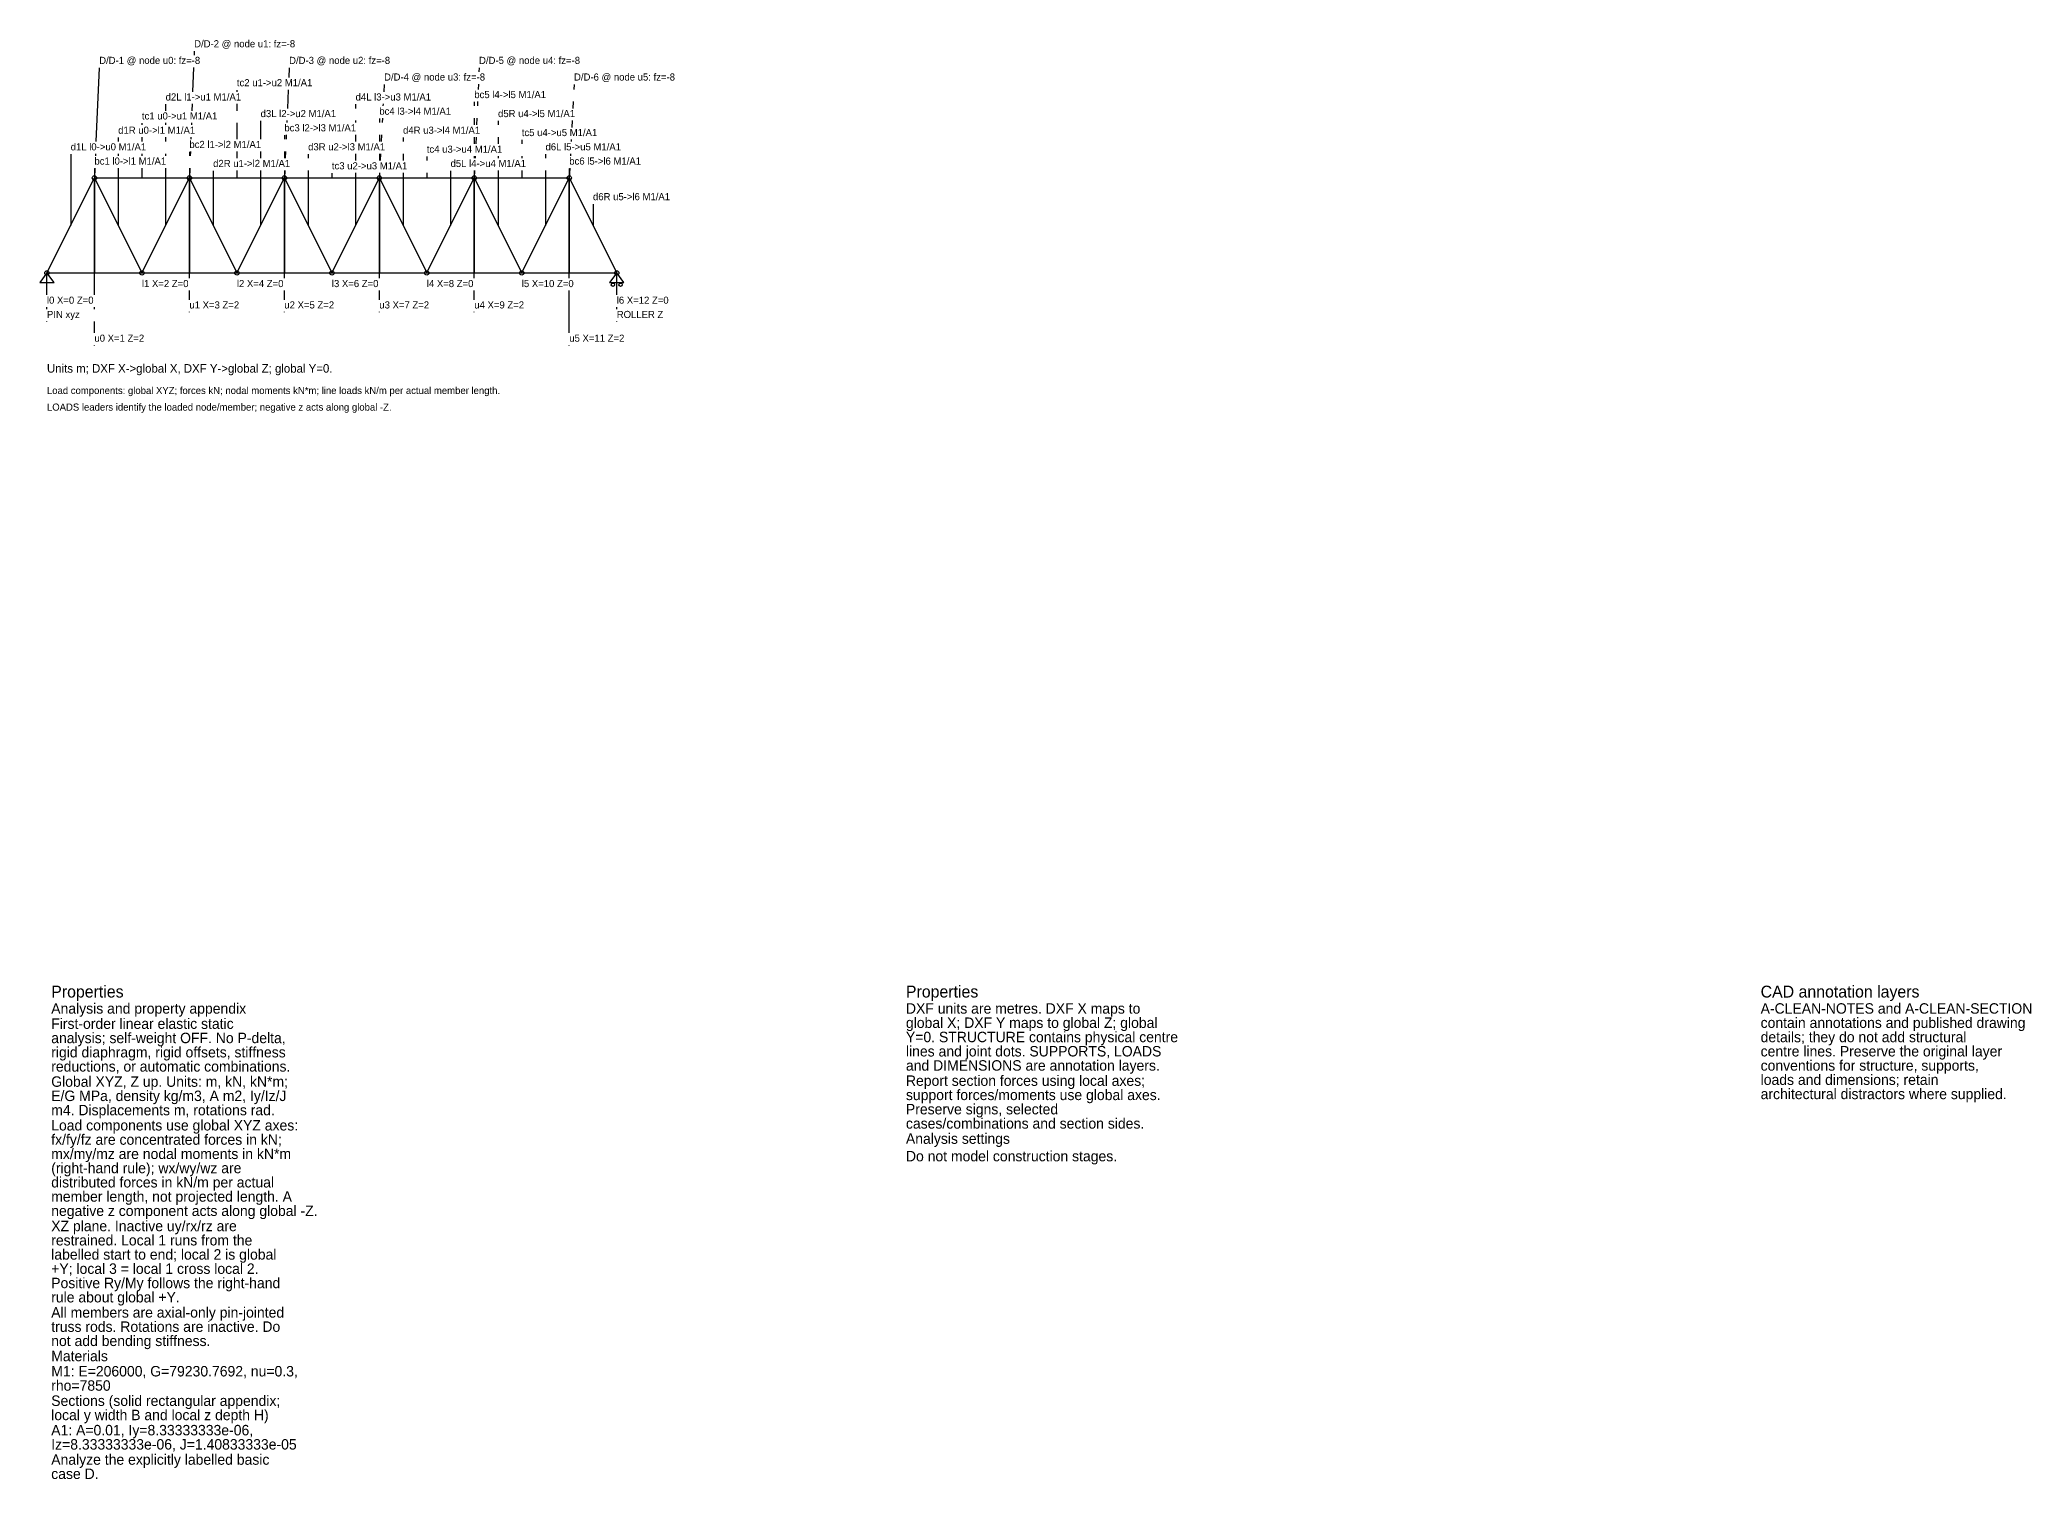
# Model space of a CAD drawing. Header units: metres. Extents: x -0.1 to 41.8, y -25.4 to 4.9.
import ezdxf

# ---------------------------------------------------------------- set-up
doc = ezdxf.new("R2010")
doc.units = ezdxf.units.M
for name, color, linetype in [('DIMENSIONS', 4, 'CONTINUOUS'), ('LOADS', 1, 'CONTINUOUS'), ('STRUCTURE', 7, 'CONTINUOUS'), ('SUPPORTS', 3, 'CONTINUOUS')]:
    doc.layers.add(name, color=color, linetype=linetype)

msp = doc.modelspace()

# ---------------------------------------------------------------- linework, layer by layer
at = {"layer": 'DIMENSIONS'}
for p, q in [((4, 3.85), (4, 3.815)), ((2.5, 3.55), (2.5, 3.415)), ((4, 3.558), (4, 3.415)), ((6.5, 3.55), (6.5, 3.465)), ((9, 3.6), (9, 3.515)), ((2, 3.15), (2, 3.115)), ((2.5, 3.158), (2.5, 3.115)), ((4, 3.158), (4, 2.815)), ((4.5, 3.2), (4.5, 2.815)), ((6.5, 3.208), (6.5, 3.165)), ((7, 3.25), (7, 3.165)), ((9, 3.258), (9, 3.115)), ((9.5, 3.2), (9.5, 3.115)), ((1.5, 2.85), (1.5, 2.765)), ((2, 2.857), (2, 2.765)), ((2.5, 2.857), (2.5, 2.765)), ((3, 2.55), (3, 2.465)), ((4, 2.558), (4, 2.415)), ((4.5, 2.558), (4.5, 2.415)), ((5, 2.9), (5, 2.815)), ((5, 2.558), (5, 2.415)), ((6.5, 2.908), (6.5, 2.765)), ((7, 2.908), (7, 2.765)), ((7.5, 2.85), (7.5, 2.765)), ((9, 2.857), (9, 2.715)), ((9.5, 2.857), (9.5, 2.715)), ((10, 2.8), (10, 2.715)), ((0.5, 2.5), (0.5, 1)), ((1, 2.2), (1, 0)), ((1.5, 2.507), (1.5, 2.465)), ((1.5, 2.208), (1.5, 1)), ((2, 2.507), (2, 2.465)), ((2, 2.208), (2, 2)), ((2.5, 2.507), (2.5, 2.465)), ((2.5, 2.208), (2.5, 1)), ((3, 2.208), (3, 0)), ((3.5, 2.15), (3.5, 1)), ((4, 2.157), (4, 2)), ((4.5, 2.157), (4.5, 1)), ((5, 2.157), (5, 0)), ((5.5, 2.5), (5.5, 2.415)), ((5.5, 2.157), (5.5, 1)), ((6, 2.1), (6, 2)), ((6.5, 2.507), (6.5, 2.365)), ((6.5, 2.107), (6.5, 1)), ((7, 2.507), (7, 2.365)), ((7, 2.107), (7, 0)), ((7.5, 2.507), (7.5, 2.365)), ((7.5, 2.107), (7.5, 1)), ((8, 2.45), (8, 2.365)), ((8, 2.107), (8, 2)), ((8.5, 2.15), (8.5, 1)), ((9, 2.458), (9, 2.415)), ((9, 2.157), (9, 0)), ((9.5, 2.458), (9.5, 2.415)), ((9.5, 2.157), (9.5, 1)), ((10, 2.458), (10, 2.415)), ((10, 2.157), (10, 2)), ((10.5, 2.5), (10.5, 2.415)), ((10.5, 2.157), (10.5, 1)), ((11, 2.2), (11, 0)), ((1, -0.465), (1, 2)), ((3, -0.115), (3, 2)), ((5, -0.115), (5, 2)), ((7, -0.115), (7, 2)), ((9, -0.115), (9, 2)), ((11, -0.115), (11, 2)), ((11.5, 1.45), (11.5, 1)), ((0, -0.465), (0, 0)), ((12, -0.465), (12, 0)), ((3, -0.565), (3, -0.373)), ((5, -0.565), (5, -0.373)), ((7, -0.565), (7, -0.373)), ((9, -0.565), (9, -0.373)), ((11, -1.265), (11, -0.373)), ((0, -0.73), (0, -0.722)), ((1, -0.765), (1, -0.722)), ((3, -0.83), (3, -0.822)), ((5, -0.83), (5, -0.822)), ((7, -0.83), (7, -0.822)), ((9, -0.83), (9, -0.822)), ((12, -0.73), (12, -0.722)), ((1, -1.265), (1, -1.022)), ((1, -1.53), (1, -1.522)), ((11, -1.53), (11, -1.522))]:
    msp.add_line(p, q, dxfattribs=at)
at = {"layer": 'LOADS'}
for p, q in [((3.1, 4.67), (3.097, 4.585)), ((1.1, 4.32), (1.033, 2.765)), ((3.087, 4.327), (3.068, 3.815)), ((5.1, 4.32), (5.091, 4.115)), ((9.1, 4.32), (9.096, 4.235)), ((5.08, 3.858), (5.063, 3.465)), ((7.1, 3.97), (7.092, 3.815)), ((9.085, 3.977), (9.08, 3.865)), ((11.1, 3.97), (11.095, 3.865)), ((3.058, 3.558), (3.053, 3.415)), ((7.079, 3.558), (7.077, 3.515)), ((9.069, 3.608), (9.065, 3.515)), ((11.082, 3.608), (11.074, 3.465)), ((3.043, 3.158), (3.042, 3.115)), ((5.052, 3.208), (5.05, 3.165)), ((7.064, 3.258), (7.059, 3.165)), ((9.054, 3.258), (9.048, 3.115)), ((11.061, 3.208), (11.054, 3.065)), ((3.021, 2.558), (3.017, 2.465)), ((3.032, 2.857), (3.031, 2.815)), ((5.024, 2.558), (5.018, 2.415)), ((5.039, 2.908), (5.035, 2.815)), ((7.046, 2.908), (7.039, 2.765)), ((9.037, 2.857), (9.031, 2.715)), ((11.041, 2.808), (11.039, 2.765)), ((1.009, 2.208), (1, 2)), ((1.022, 2.507), (1.02, 2.465)), ((3.008, 2.208), (3, 2)), ((5.007, 2.157), (5, 2)), ((7.005, 2.107), (7, 2)), ((7.026, 2.507), (7.019, 2.365)), ((9.007, 2.157), (9, 2)), ((9.02, 2.458), (9.018, 2.415)), ((11.011, 2.208), (11, 2)), ((11.026, 2.507), (11.024, 2.465))]:
    msp.add_line(p, q, dxfattribs=at)
at = {"layer": 'STRUCTURE'}
for p, q in [((0, 0), (1, 2)), ((1, 2), (2, 0)), ((1, 2), (3, 2)), ((2, 0), (3, 2)), ((3, 2), (4, 0)), ((3, 2), (5, 2)), ((4, 0), (5, 2)), ((5, 2), (6, 0)), ((5, 2), (7, 2)), ((6, 0), (7, 2)), ((7, 2), (8, 0)), ((7, 2), (9, 2)), ((8, 0), (9, 2)), ((9, 2), (10, 0)), ((9, 2), (11, 2)), ((10, 0), (11, 2)), ((11, 2), (12, 0)), ((0, 0), (2, 0)), ((2, 0), (4, 0)), ((4, 0), (6, 0)), ((6, 0), (8, 0)), ((8, 0), (10, 0)), ((10, 0), (12, 0))]:
    msp.add_line(p, q, dxfattribs=at)
for centre in [(1, 2), (3, 2), (5, 2), (7, 2), (9, 2), (11, 2), (0, 0), (2, 0), (4, 0), (6, 0), (8, 0), (10, 0), (12, 0)]:
    msp.add_circle(centre, 0.045, dxfattribs=at)
at = {"layer": 'SUPPORTS'}
for p, q in [((0, 0), (-0.15, -0.2)), ((0.15, -0.2), (0, 0)), ((0, -0.465), (0, 0)), ((12, 0), (11.85, -0.2)), ((12.15, -0.2), (12, 0)), ((12, -0.465), (12, 0)), ((-0.15, -0.2), (0.15, -0.2)), ((11.85, -0.2), (12.15, -0.2)), ((0, -0.765), (0, -0.722)), ((12, -0.765), (12, -0.722)), ((0, -1.03), (0, -1.022)), ((12, -1.03), (12, -1.022))]:
    msp.add_line(p, q, dxfattribs=at)
for centre in [(11.92, -0.25), (12.08, -0.25)]:
    msp.add_circle(centre, 0.035, dxfattribs=at)

# ---------------------------------------------------------------- texts
at = {"layer": 'A-CLEAN-NOTES'}
for s, height, p in [('Properties', 0.25, (0.09, -15.262)), ('Properties', 0.25, (18.09, -15.262)), ('CAD annotation layers', 0.25, (36.09, -15.262)), ('Analysis and property appendix', 0.22, (0.09, -15.602)), ('DXF units are metres. DXF X maps to', 0.22, (18.09, -15.602)), ('A-CLEAN-NOTES and A-CLEAN-SECTION', 0.22, (36.09, -15.602)), ('First-order linear elastic static', 0.22, (0.09, -15.922)), ('global X; DXF Y maps to global Z; global', 0.22, (18.09, -15.902)), ('contain annotations and published drawing', 0.22, (36.09, -15.902)), ('analysis; self-weight OFF. No P-delta,', 0.22, (0.09, -16.223)), ('rigid diaphragm, rigid offsets, stiffness', 0.22, (0.09, -16.523)), ('Y=0. STRUCTURE contains physical centre', 0.22, (18.09, -16.203)), ('lines and joint dots. SUPPORTS, LOADS', 0.22, (18.09, -16.503)), ('details; they do not add structural', 0.22, (36.09, -16.203)), ('centre lines. Preserve the original layer', 0.22, (36.09, -16.503)), ('reductions, or automatic combinations.', 0.22, (0.09, -16.822)), ('and DIMENSIONS are annotation layers.', 0.22, (18.09, -16.802)), ('conventions for structure, supports,', 0.22, (36.09, -16.802)), ('Global XYZ, Z up. Units: m, kN, kN*m;', 0.22, (0.09, -17.142)), ('support forces/moments use global axes.', 0.22, (18.09, -17.422)), ('Report section forces using local axes;', 0.22, (18.09, -17.122)), ('architectural distractors where supplied.', 0.22, (36.09, -17.402)), ('loads and dimensions; retain', 0.22, (36.09, -17.102)), ('m4. Displacements m, rotations rad.', 0.22, (0.09, -17.742)), ('E/G MPa, density kg/m3, A m2, Iy/Iz/J', 0.22, (0.09, -17.442)), ('Preserve signs, selected', 0.22, (18.09, -17.723)), ('Load components use global XYZ axes:', 0.22, (0.09, -18.062)), ('cases/combinations and section sides.', 0.22, (18.09, -18.023)), ('fx/fy/fz are concentrated forces in kN;', 0.22, (0.09, -18.363)), ('mx/my/mz are nodal moments in kN*m', 0.22, (0.09, -18.663)), ('Analysis settings', 0.22, (18.09, -18.343)), ('(right-hand rule); wx/wy/wz are', 0.22, (0.09, -18.962)), ('Do not model construction stages.', 0.22, (18.09, -18.712)), ('distributed forces in kN/m per actual', 0.22, (0.09, -19.262)), ('member length, not projected length. A', 0.22, (0.09, -19.562)), ('negative z component acts along global -Z.', 0.22, (0.09, -19.863)), ('XZ plane. Inactive uy/rx/rz are', 0.22, (0.09, -20.183)), ('restrained. Local 1 runs from the', 0.22, (0.09, -20.483)), ('+Y; local 3 = local 1 cross local 2.', 0.22, (0.09, -21.082)), ('labelled start to end; local 2 is global', 0.22, (0.09, -20.782)), ('Positive Ry/My follows the right-hand', 0.22, (0.09, -21.383)), ('All members are axial-only pin-jointed', 0.22, (0.09, -22.003)), ('rule about global +Y.', 0.22, (0.09, -21.683)), ('truss rods. Rotations are inactive. Do', 0.22, (0.09, -22.303)), ('not add bending stiffness.', 0.22, (0.09, -22.602)), ('Materials', 0.22, (0.09, -22.922)), ('M1: E=206000, G=79230.7692, nu=0.3,', 0.22, (0.09, -23.242)), ('rho=7850', 0.22, (0.09, -23.543)), ('Sections (solid rectangular appendix;', 0.22, (0.09, -23.863)), ('A1: A=0.01, Iy=8.33333333e-06,', 0.22, (0.09, -24.483)), ('local y width B and local z depth H)', 0.22, (0.09, -24.163)), ('Iz=8.33333333e-06, J=1.40833333e-05', 0.22, (0.09, -24.782)), ('Analyze the explicitly labelled basic', 0.22, (0.09, -25.102)), ('case D.', 0.22, (0.09, -25.402))]:
    msp.add_text(s, height=height, dxfattribs=at).set_placement(p)
at = {"layer": 'DIMENSIONS'}
for s, height, p in [('d2L l1->u1 M1/A1', 0.15, (2.5, 3.63)), ('tc2 u1->u2 M1/A1', 0.15, (4, 3.93)), ('d4L l3->u3 M1/A1', 0.15, (6.5, 3.63)), ('bc5 l4->l5 M1/A1', 0.15, (9, 3.68)), ('tc1 u0->u1 M1/A1', 0.15, (2, 3.23)), ('d3L l2->u2 M1/A1', 0.15, (4.5, 3.28)), ('bc4 l3->l4 M1/A1', 0.15, (7, 3.33)), ('d5R u4->l5 M1/A1', 0.15, (9.5, 3.28)), ('d1R u0->l1 M1/A1', 0.15, (1.5, 2.93)), ('bc3 l2->l3 M1/A1', 0.15, (5, 2.98)), ('d4R u3->l4 M1/A1', 0.15, (7.5, 2.93)), ('tc5 u4->u5 M1/A1', 0.15, (10, 2.88)), ('d1L l0->u0 M1/A1', 0.15, (0.5, 2.58)), ('bc2 l1->l2 M1/A1', 0.15, (3, 2.63)), ('d3R u2->l3 M1/A1', 0.15, (5.5, 2.58)), ('tc4 u3->u4 M1/A1', 0.15, (8, 2.53)), ('d6L l5->u5 M1/A1', 0.15, (10.5, 2.58)), ('bc1 l0->l1 M1/A1', 0.15, (1, 2.28)), ('d2R u1->l2 M1/A1', 0.15, (3.5, 2.23)), ('tc3 u2->u3 M1/A1', 0.15, (6, 2.18)), ('d5L l4->u4 M1/A1', 0.15, (8.5, 2.23)), ('bc6 l5->l6 M1/A1', 0.15, (11, 2.28)), ('d6R u5->l6 M1/A1', 0.15, (11.5, 1.53)), ('l1 X=2 Z=0', 0.15, (2, -0.3)), ('l2 X=4 Z=0', 0.15, (4, -0.3)), ('l3 X=6 Z=0', 0.15, (6, -0.3)), ('l4 X=8 Z=0', 0.15, (8, -0.3)), ('l5 X=10 Z=0', 0.15, (10, -0.3)), ('l0 X=0 Z=0', 0.15, (0, -0.65)), ('u1 X=3 Z=2', 0.15, (3, -0.75)), ('u2 X=5 Z=2', 0.15, (5, -0.75)), ('u3 X=7 Z=2', 0.15, (7, -0.75)), ('u4 X=9 Z=2', 0.15, (9, -0.75)), ('l6 X=12 Z=0', 0.15, (12, -0.65)), ('u0 X=1 Z=2', 0.15, (1, -1.45)), ('u5 X=11 Z=2', 0.15, (11, -1.45)), ('Units m; DXF X->global X, DXF Y->global Z; global Y=0.', 0.18, (0, -2.102))]:
    msp.add_text(s, height=height, dxfattribs=at).set_placement(p)
at = {"layer": 'LOADS'}
for s, p in [('D/D-2 @ node u1: fz=-8', (3.1, 4.75)), ('D/D-1 @ node u0: fz=-8', (1.1, 4.4)), ('D/D-3 @ node u2: fz=-8', (5.1, 4.4)), ('D/D-4 @ node u3: fz=-8', (7.1, 4.05)), ('D/D-5 @ node u4: fz=-8', (9.1, 4.4)), ('D/D-6 @ node u5: fz=-8', (11.1, 4.05)), ('Load components: global XYZ; forces kN; nodal moments kN*m; line loads kN/m per actual member length.', (0, -2.552)), ('LOADS leaders identify the loaded node/member; negative z acts along global -Z.', (0, -2.902))]:
    msp.add_text(s, height=0.15, dxfattribs=at).set_placement(p)
at = {"layer": 'SUPPORTS'}
for s, p in [('PIN xyz', (0, -0.95)), ('ROLLER Z', (12, -0.95))]:
    msp.add_text(s, height=0.15, dxfattribs=at).set_placement(p)

doc.saveas('drawing.dxf')
